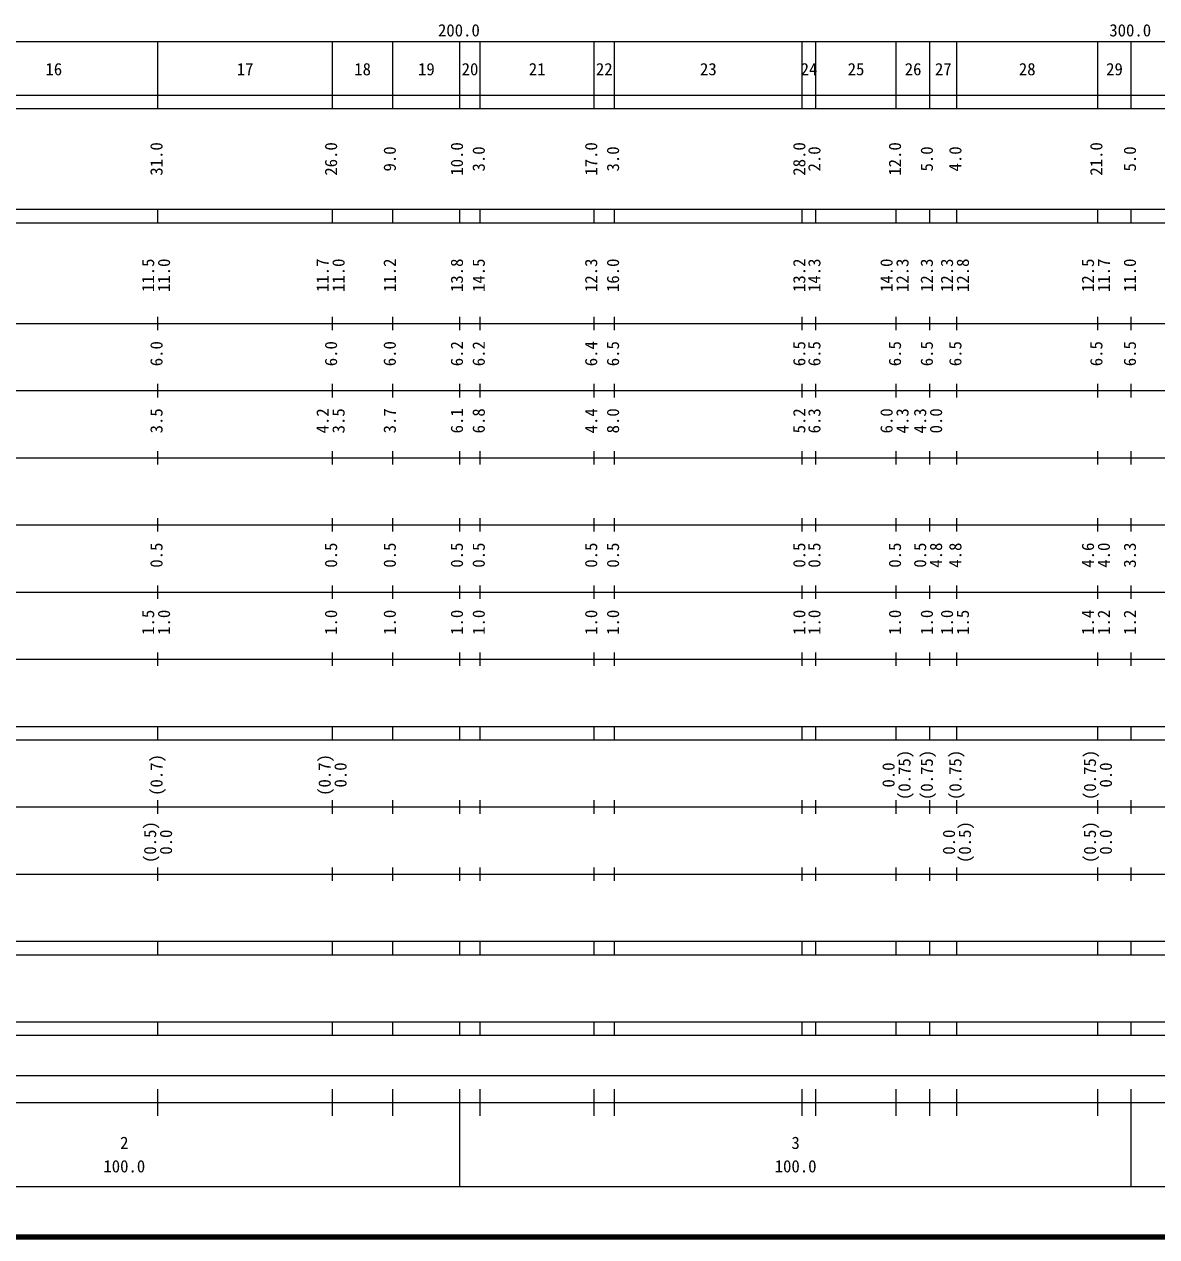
# Model space of a CAD drawing. Units: millimetres, scale not verified. Extents: x 40000 to 680000, y 20000 to 380000.
# Drawn here: x 203097 to 371796, y 20000 to 200558 of the extents above; entities that cross this region are included whole.
import ezdxf
from ezdxf.enums import TextEntityAlignment as Align

# ---------------------------------------------------------------- set-up
doc = ezdxf.new("R2010")
doc.units = ezdxf.units.MM
doc.header["$LTSCALE"] = 1000
doc.layers.add('M-TTL', color=2, linetype='Continuous', lineweight=140)
doc.layers.add('M-TTL-BAND', color=7, linetype='Continuous', lineweight=13)
doc.styles.add('ＭＳ ゴシック', font='')
doc.styles.get('ＭＳ ゴシック').set_extended_font_data('MS Gothic')

msp = doc.modelspace()

# ---------------------------------------------------------------- linework, layer by layer
at = {"layer": 'M-TTL'}
msp.add_line((40000, 20000), (680000, 20000), dxfattribs=at)
at = {"layer": 'M-TTL-BAND'}
for p, q in [((68000, 198000), (579000, 198000)), ((223000, 188000), (223000, 198000)), ((249000, 188000), (249000, 198000)), ((258000, 188000), (258000, 198000)), ((268000, 188000), (268000, 198000)), ((271000, 188000), (271000, 198000)), ((288000, 188000), (288000, 198000)), ((291000, 188000), (291000, 198000)), ((319000, 188000), (319000, 198000)), ((321000, 188000), (321000, 198000)), ((333000, 188000), (333000, 198000)), ((338000, 188000), (338000, 198000)), ((342000, 188000), (342000, 198000)), ((363000, 188000), (363000, 198000)), ((368000, 188000), (368000, 198000)), ((40000, 190000), (579000, 190000)), ((40000, 188000), (579000, 188000)), ((40000, 173000), (579000, 173000)), ((223000, 171000), (223000, 173000)), ((249000, 171000), (249000, 173000)), ((258000, 171000), (258000, 173000)), ((268000, 171000), (268000, 173000)), ((271000, 171000), (271000, 173000)), ((288000, 171000), (288000, 173000)), ((291000, 171000), (291000, 173000)), ((319000, 171000), (319000, 173000)), ((321000, 171000), (321000, 173000)), ((333000, 171000), (333000, 173000)), ((338000, 171000), (338000, 173000)), ((342000, 171000), (342000, 173000)), ((363000, 171000), (363000, 173000)), ((368000, 171000), (368000, 173000)), ((40000, 171000), (579000, 171000)), ((40000, 156000), (579000, 156000)), ((223000, 155000), (223000, 157000)), ((249000, 155000), (249000, 157000)), ((258000, 155000), (258000, 157000)), ((268000, 155000), (268000, 157000)), ((271000, 155000), (271000, 157000)), ((288000, 155000), (288000, 157000)), ((291000, 155000), (291000, 157000)), ((319000, 155000), (319000, 157000)), ((321000, 155000), (321000, 157000)), ((333000, 155000), (333000, 157000)), ((338000, 155000), (338000, 157000)), ((342000, 155000), (342000, 157000)), ((363000, 155000), (363000, 157000)), ((368000, 155000), (368000, 157000)), ((223000, 145000), (223000, 147000)), ((249000, 145000), (249000, 147000)), ((258000, 145000), (258000, 147000)), ((268000, 145000), (268000, 147000)), ((271000, 145000), (271000, 147000)), ((288000, 145000), (288000, 147000)), ((291000, 145000), (291000, 147000)), ((319000, 145000), (319000, 147000)), ((321000, 145000), (321000, 147000)), ((333000, 145000), (333000, 147000)), ((338000, 145000), (338000, 147000)), ((342000, 145000), (342000, 147000)), ((363000, 145000), (363000, 147000)), ((368000, 145000), (368000, 147000)), ((46000, 146000), (579000, 146000)), ((52000, 136000), (579000, 136000)), ((223000, 135000), (223000, 137000)), ((249000, 135000), (249000, 137000)), ((258000, 135000), (258000, 137000)), ((268000, 135000), (268000, 137000)), ((271000, 135000), (271000, 137000)), ((288000, 135000), (288000, 137000)), ((291000, 135000), (291000, 137000)), ((319000, 135000), (319000, 137000)), ((321000, 135000), (321000, 137000)), ((333000, 135000), (333000, 137000)), ((338000, 135000), (338000, 137000)), ((342000, 135000), (342000, 137000)), ((363000, 135000), (363000, 137000)), ((368000, 135000), (368000, 137000)), ((223000, 125000), (223000, 127000)), ((249000, 125000), (249000, 127000)), ((258000, 125000), (258000, 127000)), ((268000, 125000), (268000, 127000)), ((271000, 125000), (271000, 127000)), ((288000, 125000), (288000, 127000)), ((291000, 125000), (291000, 127000)), ((319000, 125000), (319000, 127000)), ((321000, 125000), (321000, 127000)), ((333000, 125000), (333000, 127000)), ((338000, 125000), (338000, 127000)), ((342000, 125000), (342000, 127000)), ((363000, 125000), (363000, 127000)), ((368000, 125000), (368000, 127000)), ((46000, 126000), (579000, 126000)), ((52000, 116000), (579000, 116000)), ((223000, 115000), (223000, 117000)), ((249000, 115000), (249000, 117000)), ((258000, 115000), (258000, 117000)), ((268000, 115000), (268000, 117000)), ((271000, 115000), (271000, 117000)), ((288000, 115000), (288000, 117000)), ((291000, 115000), (291000, 117000)), ((319000, 115000), (319000, 117000)), ((321000, 115000), (321000, 117000)), ((333000, 115000), (333000, 117000)), ((338000, 115000), (338000, 117000)), ((342000, 115000), (342000, 117000)), ((363000, 115000), (363000, 117000)), ((368000, 115000), (368000, 117000)), ((223000, 105000), (223000, 107000)), ((249000, 105000), (249000, 107000)), ((258000, 105000), (258000, 107000)), ((268000, 105000), (268000, 107000)), ((271000, 105000), (271000, 107000)), ((288000, 105000), (288000, 107000)), ((291000, 105000), (291000, 107000)), ((319000, 105000), (319000, 107000)), ((321000, 105000), (321000, 107000)), ((333000, 105000), (333000, 107000)), ((338000, 105000), (338000, 107000)), ((342000, 105000), (342000, 107000)), ((363000, 105000), (363000, 107000)), ((368000, 105000), (368000, 107000)), ((46000, 106000), (579000, 106000)), ((40000, 96000), (579000, 96000)), ((223000, 94000), (223000, 96000)), ((249000, 94000), (249000, 96000)), ((258000, 94000), (258000, 96000)), ((268000, 94000), (268000, 96000)), ((271000, 94000), (271000, 96000)), ((288000, 94000), (288000, 96000)), ((291000, 94000), (291000, 96000)), ((319000, 94000), (319000, 96000)), ((321000, 94000), (321000, 96000)), ((333000, 94000), (333000, 96000)), ((338000, 94000), (338000, 96000)), ((342000, 94000), (342000, 96000)), ((363000, 94000), (363000, 96000)), ((368000, 94000), (368000, 96000)), ((40000, 94000), (579000, 94000)), ((223000, 83000), (223000, 85000)), ((249000, 83000), (249000, 85000)), ((258000, 83000), (258000, 85000)), ((268000, 83000), (268000, 85000)), ((271000, 83000), (271000, 85000)), ((288000, 83000), (288000, 85000)), ((291000, 83000), (291000, 85000)), ((319000, 83000), (319000, 85000)), ((321000, 83000), (321000, 85000)), ((333000, 83000), (333000, 85000)), ((338000, 83000), (338000, 85000)), ((342000, 83000), (342000, 85000)), ((363000, 83000), (363000, 85000)), ((368000, 83000), (368000, 85000)), ((49000, 84000), (579000, 84000)), ((223000, 73000), (223000, 75000)), ((249000, 73000), (249000, 75000)), ((258000, 73000), (258000, 75000)), ((268000, 73000), (268000, 75000)), ((271000, 73000), (271000, 75000)), ((288000, 73000), (288000, 75000)), ((291000, 73000), (291000, 75000)), ((319000, 73000), (319000, 75000)), ((321000, 73000), (321000, 75000)), ((333000, 73000), (333000, 75000)), ((338000, 73000), (338000, 75000)), ((342000, 73000), (342000, 75000)), ((363000, 73000), (363000, 75000)), ((368000, 73000), (368000, 75000)), ((40000, 74000), (579000, 74000)), ((40000, 64000), (579000, 64000)), ((223000, 62000), (223000, 64000)), ((249000, 62000), (249000, 64000)), ((258000, 62000), (258000, 64000)), ((268000, 62000), (268000, 64000)), ((271000, 62000), (271000, 64000)), ((288000, 62000), (288000, 64000)), ((291000, 62000), (291000, 64000)), ((319000, 62000), (319000, 64000)), ((321000, 62000), (321000, 64000)), ((333000, 62000), (333000, 64000)), ((338000, 62000), (338000, 64000)), ((342000, 62000), (342000, 64000)), ((363000, 62000), (363000, 64000)), ((368000, 62000), (368000, 64000)), ((40000, 62000), (579000, 62000)), ((40000, 52000), (579000, 52000)), ((223000, 50000), (223000, 52000)), ((249000, 50000), (249000, 52000)), ((258000, 50000), (258000, 52000)), ((268000, 50000), (268000, 52000)), ((271000, 50000), (271000, 52000)), ((288000, 50000), (288000, 52000)), ((291000, 50000), (291000, 52000)), ((319000, 50000), (319000, 52000)), ((321000, 50000), (321000, 52000)), ((333000, 50000), (333000, 52000)), ((338000, 50000), (338000, 52000)), ((342000, 50000), (342000, 52000)), ((363000, 50000), (363000, 52000)), ((368000, 50000), (368000, 52000)), ((40000, 50000), (579000, 50000)), ((71000, 44000), (409000, 44000)), ((223000, 38000), (223000, 42000)), ((249000, 38000), (249000, 42000)), ((258000, 38000), (258000, 42000)), ((268000, 27500), (268000, 42000)), ((271000, 38000), (271000, 42000)), ((288000, 38000), (288000, 42000)), ((291000, 38000), (291000, 42000)), ((319000, 38000), (319000, 42000)), ((321000, 38000), (321000, 42000)), ((333000, 38000), (333000, 42000)), ((338000, 38000), (338000, 42000)), ((342000, 38000), (342000, 42000)), ((363000, 38000), (363000, 42000)), ((368000, 27500), (368000, 42000)), ((40000, 40000), (579000, 40000)), ((68000, 27500), (579000, 27500))]:
    msp.add_line(p, q, dxfattribs=at)

# ---------------------------------------------------------------- texts
at = {"layer": 'M-TTL-BAND', "style": 'ＭＳ ゴシック'}
for s, p in [('200.0', (267844, 198195)), ('300.0', (367844, 198195)), ('16', (207500, 192405)), ('17', (236000, 192405)), ('18', (253500, 192405)), ('19', (263000, 192405)), ('20', (269500, 192405)), ('21', (279500, 192405)), ('22', (289500, 192405)), ('23', (305000, 192405)), ('24', (320000, 192405)), ('25', (327000, 192405)), ('26', (335500, 192405)), ('27', (340000, 192405)), ('28', (352500, 192405)), ('29', (365500, 192405)), ('2', (218000, 32523)), ('3', (318000, 32523)), ('100.0', (218000, 29033)), ('100.0', (318000, 29033))]:
    msp.add_text(s, height=1833, dxfattribs=at).set_placement(p, align=Align.BOTTOM_CENTER)
for s, p in [('31.0', (224250, 180500)), ('26.0', (250250, 180500)), ('10.0', (269000, 180500)), ('17.0', (289000, 180500)), ('28.0', (320000, 180500)), ('12.0', (334250, 180500)), ('21.0', (364250, 180500)), ('9.0', (259000, 180500)), ('3.0', (272250, 180500)), ('3.0', (292250, 180500)), ('2.0', (322250, 180500)), ('5.0', (339000, 180500)), ('4.0', (343250, 180500)), ('5.0', (369250, 180500)), ('11.5', (223000, 163174)), ('11.0', (225370, 163174)), ('11.7', (249000, 163174)), ('11.0', (251370, 163174)), ('11.2', (259000, 163174)), ('13.8', (269000, 163174)), ('14.5', (272250, 163174)), ('12.3', (289000, 163174)), ('16.0', (292250, 163174)), ('13.2', (320000, 163174)), ('14.3', (322250, 163174)), ('14.0', (333000, 163174)), ('12.3', (335370, 163174)), ('12.3', (339000, 163174)), ('12.3', (342000, 163174)), ('12.8', (344370, 163174)), ('12.5', (363000, 163174)), ('11.7', (365370, 163174)), ('11.0', (369250, 163174)), ('6.0', (224250, 151500)), ('6.0', (250250, 151500)), ('6.0', (259000, 151500)), ('6.2', (269000, 151500)), ('6.2', (272250, 151500)), ('6.4', (289000, 151500)), ('6.5', (292250, 151500)), ('6.5', (320000, 151500)), ('6.5', (322250, 151500)), ('6.5', (334250, 151500)), ('6.5', (339000, 151500)), ('6.5', (343250, 151500)), ('6.5', (364250, 151500)), ('6.5', (369250, 151500)), ('3.5', (224250, 141500)), ('4.2', (249000, 141500)), ('3.5', (251370, 141500)), ('3.7', (259000, 141500)), ('6.1', (269000, 141500)), ('6.8', (272250, 141500)), ('4.4', (289000, 141500)), ('8.0', (292250, 141500)), ('5.2', (320000, 141500)), ('6.3', (322250, 141500)), ('6.0', (333000, 141500)), ('4.3', (335370, 141500)), ('4.3', (338000, 141500)), ('0.0', (340370, 141500)), ('0.5', (224250, 121500)), ('0.5', (250250, 121500)), ('0.5', (259000, 121500)), ('0.5', (269000, 121500)), ('0.5', (272250, 121500)), ('0.5', (289000, 121500)), ('0.5', (292250, 121500)), ('0.5', (320000, 121500)), ('0.5', (322250, 121500)), ('0.5', (334250, 121500)), ('0.5', (338000, 121500)), ('4.8', (340370, 121500)), ('4.8', (343250, 121500)), ('4.6', (363000, 121500)), ('4.0', (365370, 121500)), ('3.3', (369250, 121500)), ('1.5', (223000, 111500)), ('1.0', (225370, 111500)), ('1.0', (250250, 111500)), ('1.0', (259000, 111500)), ('1.0', (269000, 111500)), ('1.0', (272250, 111500)), ('1.0', (289000, 111500)), ('1.0', (292250, 111500)), ('1.0', (320000, 111500)), ('1.0', (322250, 111500)), ('1.0', (334250, 111500)), ('1.0', (339000, 111500)), ('1.0', (342000, 111500)), ('1.5', (344370, 111500)), ('1.4', (363000, 111500)), ('1.2', (365370, 111500)), ('1.2', (369250, 111500)), ('(0.75)', (335666, 88764)), ('(0.75)', (339000, 88764)), ('(0.75)', (343250, 88764)), ('(0.75)', (363296, 88764)), ('(0.7)', (224250, 88764)), ('(0.7)', (249296, 88764)), ('0.0', (251666, 88764)), ('0.0', (333296, 88764)), ('0.0', (365666, 88764)), ('(0.5)', (223296, 78764)), ('(0.5)', (344666, 78764)), ('(0.5)', (363296, 78764)), ('0.0', (225666, 78764)), ('0.0', (342296, 78764)), ('0.0', (365666, 78764))]:
    msp.add_text(s, height=1833, rotation=90, dxfattribs=at).set_placement(p, align=Align.BOTTOM_CENTER)

doc.saveas('drawing.dxf')
